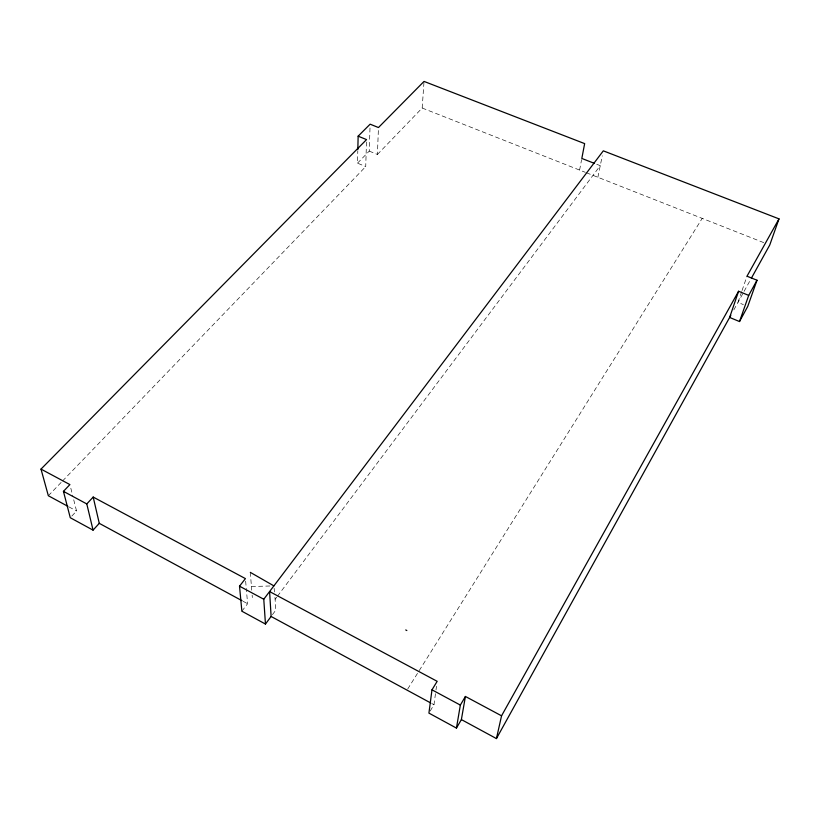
<?xml version="1.0" encoding="UTF-8"?>
<svg xmlns="http://www.w3.org/2000/svg" width="820" height="820" viewBox="0 0 820 820"><rect width="100%" height="100%" fill="white"/><g stroke="black" fill="none" stroke-linecap="round" stroke-linejoin="round"><path stroke-width="0.61" stroke-dasharray="4.1 3.07" d="M366.478 142.044L365.73 166.573L357.499 163.159L357.797 150.89M357.499 163.159L369.246 151.105L370.086 125.409M369.246 151.105L377.415 154.457L378.461 127.541M377.415 154.457L422.177 108.035L424.032 81.416M430.192 711.001L433.975 704.728L435.83 691.178M435.994 689.948L436.496 686.258M579.596 170.078L581.595 159.603M597.862 177.274L602.29 155.779M741.659 291.684L737.969 302.395L743.402 304.62M742.069 290.485L746.989 276.207M733.808 309.919L743.473 292.463M744.088 291.356L750.197 280.327M407.694 689.036L418.548 671.682M419.225 670.596L702.217 218.397M272.445 614.672L275.776 610.193L274.936 596.827M275.171 599.266L276.709 597.216M277.478 596.191L600.26 165.65L595.648 163.857M241.869 611.207L247.599 603.725L246.41 589.908M71.842 516.057L76.547 511.014L73.226 497.801M48.339 495.731L61.674 481.893M62.556 480.971L365.73 166.573M251.443 586.525L272.65 585.91M422.177 108.035L585.306 172.323M586.443 172.774L763.83 242.669M68.952 506.903L76.547 511.014M243.12 601.296L247.599 603.725M431.73 703.509L433.975 704.728M70.817 488.197L72.929 496.602M274.126 588.309L274.474 591.958M245.641 581.124L246.297 588.657M250.305 572.36L251.74 590.195M252.129 595.095L252.334 597.544"/><path stroke-width="1.23" d="M357.817 149.66L358.145 136.171L370.127 124.179L378.461 127.541L424.032 81.416L584.65 143.613L581.821 158.445L594.5 163.405M93.193 497.063L99.271 523.334L93.06 530.14L86.797 503.931L93.193 497.063L245.426 578.612L239.522 586.177L241.869 611.207L265.465 624.061L271.112 616.466L269.595 591.558L437.173 681.328L431.986 689.825L428.921 713.103L456.443 728.088L461.383 719.581L465.411 696.457L501.553 715.819L496.438 738.584L461.383 719.581M456.443 728.088L460.348 705.087L465.411 696.457M757.003 280.235L748.701 295.385L738.584 291.254L729.636 317.442L739.507 321.542L747.748 306.403L757.003 280.235L746.989 276.207L779 218.868L603.315 150.839L263.773 599.236L265.465 624.061M739.507 321.542L748.701 295.385M779 218.868L769.755 245.006L751.417 278.113M496.438 738.584L730.825 315.3M501.553 715.819L738.584 291.254M93.06 530.14L70.274 517.727L63.437 491.354L69.905 484.589L41 469.101L366.55 139.595L358.145 136.171M405.726 629.955L406.843 630.539M63.437 491.354L86.797 503.931M239.522 586.177L263.773 599.236M431.986 689.825L460.348 705.087M67.865 506.309L48.339 495.731L41 469.101M99.271 523.334L242.002 600.691M271.112 616.466L430.613 702.904M250.305 572.36L273.89 585.88"/></g></svg>
